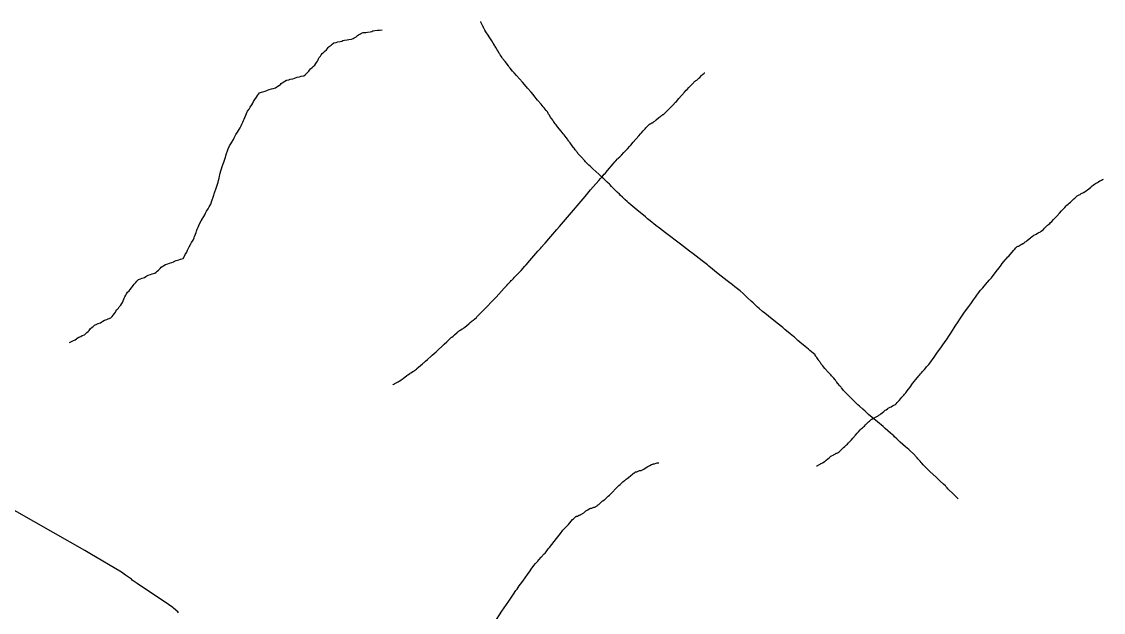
# Model space of a CAD drawing. Header units: metres. Extents: x 0 to 1, y 0 to 1.
# Drawn here: x 0.5064 to 0.739, y 0.8579 to 0.985 of the extents above; entities that cross this region are included whole.
import ezdxf

# ---------------------------------------------------------------- set-up
doc = ezdxf.new("R2010")
doc.units = ezdxf.units.M

msp = doc.modelspace()

# ---------------------------------------------------------------- linework, layer by layer
at = {"layer": '2', "color": 0}
for p, q in [((0.605173, 0.984943), (0.605141, 0.985034)), ((0.605255, 0.984757), (0.605173, 0.984943)), ((0.605304, 0.984637), (0.605255, 0.984757)), ((0.605385, 0.984469), (0.605304, 0.984637)), ((0.60559, 0.984087), (0.605385, 0.984469)), ((0.578256, 0.981718), (0.578481, 0.981891)), ((0.578481, 0.981891), (0.578632, 0.982045)), ((0.578632, 0.982045), (0.578875, 0.982222)), ((0.578875, 0.982222), (0.579237, 0.98238)), ((0.579237, 0.98238), (0.57948, 0.982524)), ((0.57948, 0.982524), (0.579871, 0.982685)), ((0.579871, 0.982685), (0.580409, 0.98273)), ((0.580409, 0.98273), (0.580771, 0.982798)), ((0.580771, 0.982798), (0.581353, 0.982838)), ((0.581353, 0.982838), (0.581715, 0.982933)), ((0.581715, 0.982933), (0.581958, 0.983035)), ((0.581958, 0.983035), (0.58235, 0.983128)), ((0.58235, 0.983128), (0.582932, 0.983161)), ((0.582932, 0.983161), (0.583324, 0.98322)), ((0.583324, 0.98322), (0.583955, 0.983246)), ((0.605712, 0.98385), (0.60559, 0.984087)), ((0.605761, 0.983737), (0.605712, 0.98385)), ((0.605884, 0.983493), (0.605761, 0.983737)), ((0.605957, 0.98334), (0.605884, 0.983493)), ((0.606039, 0.983189), (0.605957, 0.98334)), ((0.606243, 0.982851), (0.606039, 0.983189)), ((0.606366, 0.982641), (0.606243, 0.982851)), ((0.60657, 0.98232), (0.606366, 0.982641)), ((0.607083, 0.981559), (0.60657, 0.98232)), ((0.572326, 0.979447), (0.572569, 0.979707)), ((0.572569, 0.979707), (0.572931, 0.979987)), ((0.572931, 0.979987), (0.573174, 0.980212)), ((0.573174, 0.980212), (0.573566, 0.980506)), ((0.573566, 0.980506), (0.574063, 0.980575)), ((0.574063, 0.980575), (0.574396, 0.980659)), ((0.574396, 0.980659), (0.574934, 0.980724)), ((0.574934, 0.980724), (0.575268, 0.980835)), ((0.575268, 0.980835), (0.575493, 0.980947)), ((0.575493, 0.980947), (0.575854, 0.981058)), ((0.575854, 0.981058), (0.576392, 0.981116)), ((0.576392, 0.981116), (0.576754, 0.981193)), ((0.576754, 0.981193), (0.577336, 0.981246)), ((0.577336, 0.981246), (0.57767, 0.981407)), ((0.57767, 0.981407), (0.577895, 0.981553)), ((0.577895, 0.981553), (0.578256, 0.981718)), ((0.60739, 0.981094), (0.607083, 0.981559)), ((0.607513, 0.98089), (0.60739, 0.981094)), ((0.60782, 0.980419), (0.607513, 0.98089)), ((0.608004, 0.980129), (0.60782, 0.980419)), ((0.608053, 0.980021), (0.608004, 0.980129)), ((0.608176, 0.979793), (0.608053, 0.980021)), ((0.608249, 0.979649), (0.608176, 0.979793)), ((0.608372, 0.979438), (0.608249, 0.979649)), ((0.570261, 0.977045), (0.570412, 0.977326)), ((0.570412, 0.977326), (0.570637, 0.977637)), ((0.570637, 0.977637), (0.570788, 0.977884)), ((0.570788, 0.977884), (0.571031, 0.978211)), ((0.571031, 0.978211), (0.571365, 0.978485)), ((0.571365, 0.978485), (0.571589, 0.978706)), ((0.571589, 0.978706), (0.571951, 0.978993)), ((0.571951, 0.978993), (0.572175, 0.979242)), ((0.572175, 0.979242), (0.572326, 0.979447)), ((0.608679, 0.978951), (0.608372, 0.979438)), ((0.608864, 0.978651), (0.608679, 0.978951)), ((0.608937, 0.978512), (0.608864, 0.978651)), ((0.609122, 0.978206), (0.608937, 0.978512)), ((0.609232, 0.978015), (0.609122, 0.978206)), ((0.609314, 0.977881), (0.609232, 0.978015)), ((0.609518, 0.977587), (0.609314, 0.977881)), ((0.609641, 0.977403), (0.609518, 0.977587)), ((0.609845, 0.977127), (0.609641, 0.977403)), ((0.568312, 0.974615), (0.568537, 0.974879)), ((0.568537, 0.974879), (0.568871, 0.975166)), ((0.568871, 0.975166), (0.569095, 0.975396)), ((0.569095, 0.975396), (0.569457, 0.975697)), ((0.569457, 0.975697), (0.569664, 0.975999)), ((0.569664, 0.975999), (0.569804, 0.97624)), ((0.569804, 0.97624), (0.570028, 0.976558)), ((0.570028, 0.976558), (0.570167, 0.976827)), ((0.570167, 0.976827), (0.570261, 0.977045)), ((0.610358, 0.976475), (0.609845, 0.977127)), ((0.610665, 0.976077), (0.610358, 0.976475)), ((0.610788, 0.975899), (0.610665, 0.976077)), ((0.611095, 0.975494), (0.610788, 0.975899)), ((0.611279, 0.975243), (0.611095, 0.975494)), ((0.611484, 0.974985), (0.611279, 0.975243)), ((0.611996, 0.974377), (0.611484, 0.974985)), ((0.563346, 0.972439), (0.563842, 0.972531)), ((0.563842, 0.972531), (0.564176, 0.972631)), ((0.564176, 0.972631), (0.564714, 0.972721)), ((0.564714, 0.972721), (0.565048, 0.972848)), ((0.565048, 0.972848), (0.565273, 0.972971)), ((0.565273, 0.972971), (0.565634, 0.973098)), ((0.565634, 0.973098), (0.566172, 0.973181)), ((0.566172, 0.973181), (0.566534, 0.973275)), ((0.566534, 0.973275), (0.567116, 0.973355)), ((0.567116, 0.973355), (0.567424, 0.973635)), ((0.567424, 0.973635), (0.567632, 0.973861)), ((0.567632, 0.973861), (0.567966, 0.974154)), ((0.567966, 0.974154), (0.568173, 0.974407)), ((0.568173, 0.974407), (0.568312, 0.974615)), ((0.612303, 0.974005), (0.611996, 0.974377)), ((0.612816, 0.973415), (0.612303, 0.974005)), ((0.6141, 0.971977), (0.612816, 0.973415)), ((0.651648, 0.972501), (0.651674, 0.972509)), ((0.651674, 0.972509), (0.651729, 0.972546)), ((0.651729, 0.972546), (0.651747, 0.972553)), ((0.651747, 0.972553), (0.651827, 0.972621)), ((0.651827, 0.972621), (0.652002, 0.972786)), ((0.652002, 0.972786), (0.652057, 0.972834)), ((0.652057, 0.972834), (0.652232, 0.973011)), ((0.652232, 0.973011), (0.652609, 0.973413)), ((0.652609, 0.973413), (0.652729, 0.973537)), ((0.652729, 0.973537), (0.652784, 0.973585)), ((0.652784, 0.973585), (0.652903, 0.973707)), ((0.652903, 0.973707), (0.652941, 0.973742)), ((0.652941, 0.973742), (0.652967, 0.973748)), ((0.652967, 0.973748), (0.653022, 0.973782)), ((0.653022, 0.973782), (0.653039, 0.973789)), ((0.653039, 0.973789), (0.653095, 0.973834)), ((0.653095, 0.973834), (0.653214, 0.973951)), ((0.653214, 0.973951), (0.653252, 0.973985)), ((0.653252, 0.973985), (0.653269, 0.973991)), ((0.653269, 0.973991), (0.653307, 0.974023)), ((0.653307, 0.974023), (0.653319, 0.97403)), ((0.558787, 0.970049), (0.559096, 0.970189)), ((0.559096, 0.970189), (0.559303, 0.970321)), ((0.559303, 0.970321), (0.559637, 0.970464)), ((0.559637, 0.970464), (0.560133, 0.970569)), ((0.560133, 0.970569), (0.560467, 0.970677)), ((0.560467, 0.970677), (0.561005, 0.970781)), ((0.561005, 0.970781), (0.561313, 0.97097)), ((0.561313, 0.97097), (0.561521, 0.971136)), ((0.561521, 0.971136), (0.561855, 0.971332)), ((0.561855, 0.971332), (0.562062, 0.971524)), ((0.562062, 0.971524), (0.562201, 0.971691)), ((0.562201, 0.971691), (0.562426, 0.97189)), ((0.562426, 0.97189), (0.56276, 0.972079)), ((0.56276, 0.972079), (0.562984, 0.972244)), ((0.562984, 0.972244), (0.563346, 0.972439)), ((0.614871, 0.971107), (0.6141, 0.971977)), ((0.615178, 0.970741), (0.614871, 0.971107)), ((0.615948, 0.969864), (0.615178, 0.970741)), ((0.648951, 0.969837), (0.649329, 0.970258)), ((0.649329, 0.970258), (0.649503, 0.970444)), ((0.649503, 0.970444), (0.649881, 0.970864)), ((0.649881, 0.970864), (0.65, 0.970993)), ((0.65, 0.970993), (0.650081, 0.971063)), ((0.650081, 0.971063), (0.650255, 0.971234)), ((0.650255, 0.971234), (0.650311, 0.971285)), ((0.650311, 0.971285), (0.650485, 0.971468)), ((0.650485, 0.971468), (0.650863, 0.971883)), ((0.650863, 0.971883), (0.650982, 0.972011)), ((0.650982, 0.972011), (0.651037, 0.97206)), ((0.651037, 0.97206), (0.651157, 0.972187)), ((0.651157, 0.972187), (0.651195, 0.972223)), ((0.651195, 0.972223), (0.651232, 0.972233)), ((0.651232, 0.972233), (0.651313, 0.972272)), ((0.651313, 0.972272), (0.651338, 0.972281)), ((0.651338, 0.972281), (0.651419, 0.972333)), ((0.651419, 0.972333), (0.651593, 0.972464)), ((0.651593, 0.972464), (0.651648, 0.972501)), ((0.556284, 0.96783), (0.556528, 0.968252)), ((0.556528, 0.968252), (0.556889, 0.968772)), ((0.556889, 0.968772), (0.557132, 0.969159)), ((0.557132, 0.969159), (0.557524, 0.969712)), ((0.557524, 0.969712), (0.557983, 0.969824)), ((0.557983, 0.969824), (0.558291, 0.969937)), ((0.558291, 0.969937), (0.558787, 0.970049)), ((0.616411, 0.969331), (0.615948, 0.969864)), ((0.616533, 0.969159), (0.616411, 0.969331)), ((0.61684, 0.968769), (0.616533, 0.969159)), ((0.617025, 0.968527), (0.61684, 0.968769)), ((0.617332, 0.968155), (0.617025, 0.968527)), ((0.618103, 0.967262), (0.617332, 0.968155)), ((0.647032, 0.967695), (0.647206, 0.967881)), ((0.647206, 0.967881), (0.647758, 0.968493)), ((0.647758, 0.968493), (0.648951, 0.969837)), ((0.554746, 0.965246), (0.554989, 0.965734)), ((0.554989, 0.965734), (0.555323, 0.96623)), ((0.555323, 0.96623), (0.555547, 0.9666)), ((0.555547, 0.9666), (0.555909, 0.967127)), ((0.555909, 0.967127), (0.556133, 0.967525)), ((0.556133, 0.967525), (0.556284, 0.96783)), ((0.618565, 0.966719), (0.618103, 0.967262)), ((0.618749, 0.966483), (0.618565, 0.966719)), ((0.619211, 0.965934), (0.618749, 0.966483)), ((0.619488, 0.965597), (0.619211, 0.965934)), ((0.619537, 0.965495), (0.619488, 0.965597)), ((0.644854, 0.965463), (0.644934, 0.965535)), ((0.644934, 0.965535), (0.645189, 0.965788)), ((0.645189, 0.965788), (0.645741, 0.966354)), ((0.645741, 0.966354), (0.645915, 0.966529)), ((0.645915, 0.966529), (0.645996, 0.966601)), ((0.645996, 0.966601), (0.64617, 0.966775)), ((0.64617, 0.966775), (0.646226, 0.966826)), ((0.646226, 0.966826), (0.64648, 0.967095)), ((0.64648, 0.967095), (0.647032, 0.967695)), ((0.553762, 0.962949), (0.553986, 0.963416)), ((0.553986, 0.963416), (0.554126, 0.963777)), ((0.554126, 0.963777), (0.554219, 0.964057)), ((0.554219, 0.964057), (0.55437, 0.964438)), ((0.55437, 0.964438), (0.554595, 0.964899)), ((0.554595, 0.964899), (0.554746, 0.965246)), ((0.61966, 0.965281), (0.619537, 0.965495)), ((0.619733, 0.965146), (0.61966, 0.965281)), ((0.619856, 0.964949), (0.619733, 0.965146)), ((0.620163, 0.964499), (0.619856, 0.964949)), ((0.620348, 0.964221), (0.620163, 0.964499)), ((0.620421, 0.964092), (0.620348, 0.964221)), ((0.620606, 0.963807), (0.620421, 0.964092)), ((0.620716, 0.96363), (0.620606, 0.963807)), ((0.620839, 0.963451), (0.620716, 0.96363)), ((0.621146, 0.963045), (0.620839, 0.963451)), ((0.641706, 0.963081), (0.641961, 0.963243)), ((0.641961, 0.963243), (0.642042, 0.963291)), ((0.642042, 0.963291), (0.642079, 0.963303)), ((0.642079, 0.963303), (0.64216, 0.963349)), ((0.64216, 0.963349), (0.642185, 0.96336)), ((0.642185, 0.96336), (0.642303, 0.963442)), ((0.642303, 0.963442), (0.642558, 0.963639)), ((0.642558, 0.963639), (0.642638, 0.963697)), ((0.642638, 0.963697), (0.642893, 0.963906)), ((0.642893, 0.963906), (0.643444, 0.964376)), ((0.643444, 0.964376), (0.643619, 0.964521)), ((0.643619, 0.964521), (0.6437, 0.964578)), ((0.6437, 0.964578), (0.643874, 0.964722)), ((0.643874, 0.964722), (0.643929, 0.964764)), ((0.643929, 0.964764), (0.643967, 0.964775)), ((0.643967, 0.964775), (0.644047, 0.964818)), ((0.644047, 0.964818), (0.644073, 0.964829)), ((0.644073, 0.964829), (0.644153, 0.964884)), ((0.644153, 0.964884), (0.644328, 0.965023)), ((0.644328, 0.965023), (0.644383, 0.965063)), ((0.644383, 0.965063), (0.644409, 0.965072)), ((0.644409, 0.965072), (0.644464, 0.965111)), ((0.644464, 0.965111), (0.644481, 0.96512)), ((0.644481, 0.96512), (0.644599, 0.965222)), ((0.644599, 0.965222), (0.644854, 0.965463)), ((0.552495, 0.960747), (0.552829, 0.961255)), ((0.552829, 0.961255), (0.553053, 0.961634)), ((0.553053, 0.961634), (0.553415, 0.962175)), ((0.553415, 0.962175), (0.553622, 0.962615)), ((0.553622, 0.962615), (0.553762, 0.962949)), ((0.621331, 0.962793), (0.621146, 0.963045)), ((0.621638, 0.962404), (0.621331, 0.962793)), ((0.622408, 0.961471), (0.621638, 0.962404)), ((0.622871, 0.960904), (0.622408, 0.961471)), ((0.623055, 0.960659), (0.622871, 0.960904)), ((0.639135, 0.960474), (0.639513, 0.960908)), ((0.639513, 0.960908), (0.639687, 0.961098)), ((0.639687, 0.961098), (0.640065, 0.96153)), ((0.640065, 0.96153), (0.640185, 0.961663)), ((0.640185, 0.961663), (0.640265, 0.961736)), ((0.640265, 0.961736), (0.64044, 0.961912)), ((0.64044, 0.961912), (0.640495, 0.961965)), ((0.640495, 0.961965), (0.640669, 0.962153)), ((0.640669, 0.962153), (0.641047, 0.96258)), ((0.641047, 0.96258), (0.641166, 0.962712)), ((0.641166, 0.962712), (0.641222, 0.962763)), ((0.641222, 0.962763), (0.641341, 0.962893)), ((0.641341, 0.962893), (0.641379, 0.962931)), ((0.641379, 0.962931), (0.641433, 0.962947)), ((0.641433, 0.962947), (0.641551, 0.963001)), ((0.641551, 0.963001), (0.641588, 0.963015)), ((0.641588, 0.963015), (0.641706, 0.963081)), ((0.551074, 0.95828), (0.551383, 0.958764)), ((0.551383, 0.958764), (0.55159, 0.959128)), ((0.55159, 0.959128), (0.551924, 0.959643)), ((0.551924, 0.959643), (0.552131, 0.960033)), ((0.552131, 0.960033), (0.55227, 0.960334)), ((0.55227, 0.960334), (0.552495, 0.960747)), ((0.623517, 0.960085), (0.623055, 0.960659)), ((0.623794, 0.959733), (0.623517, 0.960085)), ((0.623868, 0.959609), (0.623794, 0.959733)), ((0.624052, 0.95934), (0.623868, 0.959609)), ((0.624163, 0.959171), (0.624052, 0.95934)), ((0.624347, 0.958919), (0.624163, 0.959171)), ((0.624809, 0.958329), (0.624347, 0.958919)), ((0.637391, 0.958464), (0.637942, 0.959094)), ((0.637942, 0.959094), (0.639135, 0.960474)), ((0.550305, 0.956184), (0.550456, 0.956647)), ((0.550456, 0.956647), (0.55068, 0.95723)), ((0.55068, 0.95723), (0.550831, 0.957659)), ((0.550831, 0.957659), (0.551074, 0.95828)), ((0.625086, 0.957968), (0.624809, 0.958329)), ((0.625197, 0.957804), (0.625086, 0.957968)), ((0.625474, 0.957436), (0.625197, 0.957804)), ((0.62564, 0.957208), (0.625474, 0.957436)), ((0.625722, 0.957092), (0.62564, 0.957208)), ((0.625926, 0.956842), (0.625722, 0.957092)), ((0.626049, 0.956684), (0.625926, 0.956842)), ((0.626253, 0.956451), (0.626049, 0.956684)), ((0.626766, 0.955909), (0.626253, 0.956451)), ((0.635119, 0.956048), (0.635374, 0.956308)), ((0.635374, 0.956308), (0.635925, 0.956891)), ((0.635925, 0.956891), (0.636099, 0.957072)), ((0.636099, 0.957072), (0.63618, 0.957146)), ((0.63618, 0.957146), (0.636355, 0.957326)), ((0.636355, 0.957326), (0.63641, 0.957379)), ((0.63641, 0.957379), (0.636665, 0.957655)), ((0.636665, 0.957655), (0.637216, 0.958272)), ((0.637216, 0.958272), (0.637391, 0.958464)), ((0.5495, 0.953864), (0.549708, 0.954417)), ((0.549708, 0.954417), (0.549847, 0.954827)), ((0.549847, 0.954827), (0.550072, 0.955416)), ((0.550072, 0.955416), (0.550211, 0.955853)), ((0.550211, 0.955853), (0.550305, 0.956184)), ((0.627073, 0.955577), (0.626766, 0.955909)), ((0.627196, 0.955425), (0.627073, 0.955577)), ((0.627503, 0.955086), (0.627196, 0.955425)), ((0.627687, 0.954875), (0.627503, 0.955086)), ((0.627892, 0.95466), (0.627687, 0.954875)), ((0.628404, 0.954162), (0.627892, 0.95466)), ((0.628712, 0.953856), (0.628404, 0.954162)), ((0.632423, 0.953023), (0.633616, 0.954417)), ((0.633616, 0.954417), (0.633994, 0.954855)), ((0.633994, 0.954855), (0.634168, 0.955047)), ((0.634168, 0.955047), (0.634546, 0.955483)), ((0.634546, 0.955483), (0.634666, 0.955618)), ((0.634666, 0.955618), (0.634783, 0.955724)), ((0.634783, 0.955724), (0.635038, 0.955972)), ((0.635038, 0.955972), (0.635119, 0.956048)), ((0.548878, 0.951373), (0.548964, 0.951758)), ((0.548964, 0.951758), (0.549023, 0.952054)), ((0.549023, 0.952054), (0.549116, 0.952461)), ((0.549116, 0.952461), (0.549256, 0.95296)), ((0.549256, 0.95296), (0.549349, 0.953333)), ((0.549349, 0.953333), (0.5495, 0.953864)), ((0.629224, 0.953376), (0.628712, 0.953856)), ((0.630508, 0.952213), (0.629224, 0.953376)), ((0.631279, 0.951508), (0.630508, 0.952213)), ((0.630891, 0.951292), (0.631146, 0.951571)), ((0.631146, 0.951571), (0.631697, 0.952194)), ((0.631697, 0.952194), (0.631872, 0.952388)), ((0.631872, 0.952388), (0.632423, 0.953023)), ((0.548159, 0.949012), (0.548299, 0.94943)), ((0.548299, 0.94943), (0.548523, 0.950033)), ((0.548523, 0.950033), (0.548652, 0.950509)), ((0.548652, 0.950509), (0.548738, 0.950867)), ((0.548738, 0.950867), (0.548878, 0.951373)), ((0.628768, 0.948816), (0.62932, 0.949454)), ((0.62932, 0.949454), (0.630513, 0.950852)), ((0.630513, 0.950852), (0.630891, 0.951292)), ((0.631586, 0.951208), (0.631279, 0.951508)), ((0.632357, 0.950496), (0.631586, 0.951208)), ((0.632819, 0.950062), (0.632357, 0.950496)), ((0.632941, 0.949916), (0.632819, 0.950062)), ((0.633249, 0.949592), (0.632941, 0.949916)), ((0.633433, 0.94939), (0.633249, 0.949592)), ((0.63374, 0.949083), (0.633433, 0.94939)), ((0.735899, 0.949071), (0.736325, 0.949437)), ((0.736325, 0.949437), (0.73663, 0.949683)), ((0.73663, 0.949683), (0.736827, 0.949819)), ((0.736827, 0.949819), (0.737131, 0.950051)), ((0.737131, 0.950051), (0.737348, 0.950201)), ((0.737348, 0.950201), (0.737477, 0.950256)), ((0.737477, 0.950256), (0.737674, 0.950363)), ((0.737674, 0.950363), (0.737815, 0.950423)), ((0.737815, 0.950423), (0.738013, 0.950541)), ((0.738013, 0.950541), (0.738317, 0.950744)), ((0.738317, 0.950744), (0.738534, 0.950874)), ((0.738534, 0.950874), (0.738675, 0.950935)), ((0.738675, 0.950935), (0.738892, 0.951051)), ((0.738892, 0.951051), (0.739047, 0.951118)), ((0.54739, 0.94667), (0.547597, 0.947243)), ((0.547597, 0.947243), (0.547726, 0.947669)), ((0.547726, 0.947669), (0.547813, 0.947994)), ((0.547813, 0.947994), (0.547952, 0.948446)), ((0.547952, 0.948446), (0.548159, 0.949012)), ((0.623804, 0.942979), (0.627575, 0.947416)), ((0.627575, 0.947416), (0.628768, 0.948816)), ((0.634511, 0.948355), (0.63374, 0.949083)), ((0.634973, 0.947911), (0.634511, 0.948355)), ((0.635157, 0.947715), (0.634973, 0.947911)), ((0.635619, 0.947265), (0.635157, 0.947715)), ((0.635897, 0.946987), (0.635619, 0.947265)), ((0.636101, 0.946789), (0.635897, 0.946987)), ((0.732399, 0.946631), (0.732704, 0.94692)), ((0.732704, 0.94692), (0.732901, 0.947085)), ((0.732901, 0.947085), (0.733205, 0.947361)), ((0.733205, 0.947361), (0.733423, 0.947542)), ((0.733423, 0.947542), (0.733539, 0.947591)), ((0.733539, 0.947591), (0.733719, 0.947688)), ((0.733719, 0.947688), (0.733847, 0.947741)), ((0.733847, 0.947741), (0.734027, 0.94785)), ((0.734027, 0.94785), (0.734304, 0.948038)), ((0.734304, 0.948038), (0.734501, 0.948157)), ((0.734501, 0.948157), (0.73463, 0.948211)), ((0.73463, 0.948211), (0.734827, 0.948316)), ((0.734827, 0.948316), (0.734968, 0.948376)), ((0.734968, 0.948376), (0.735148, 0.948499)), ((0.735148, 0.948499), (0.735425, 0.948712)), ((0.735425, 0.948712), (0.735622, 0.948848)), ((0.735622, 0.948848), (0.735899, 0.949071)), ((0.54615, 0.944236), (0.546484, 0.944769)), ((0.546484, 0.944769), (0.546708, 0.945165)), ((0.546708, 0.945165), (0.54707, 0.945733)), ((0.54707, 0.945733), (0.547261, 0.946271)), ((0.547261, 0.946271), (0.54739, 0.94667)), ((0.636613, 0.946335), (0.636101, 0.946789)), ((0.636921, 0.946055), (0.636613, 0.946335)), ((0.637433, 0.945619), (0.636921, 0.946055)), ((0.638717, 0.944566), (0.637433, 0.945619)), ((0.730035, 0.944327), (0.730312, 0.944609)), ((0.730312, 0.944609), (0.730738, 0.945065)), ((0.730738, 0.945065), (0.731042, 0.945375)), ((0.731042, 0.945375), (0.731222, 0.945524)), ((0.731222, 0.945524), (0.731499, 0.945776)), ((0.731499, 0.945776), (0.731696, 0.945941)), ((0.731696, 0.945941), (0.731973, 0.946204)), ((0.731973, 0.946204), (0.732399, 0.946631)), ((0.545038, 0.94217), (0.545245, 0.942549)), ((0.545245, 0.942549), (0.545579, 0.943089)), ((0.545579, 0.943089), (0.545786, 0.943495)), ((0.545786, 0.943495), (0.545926, 0.943806)), ((0.545926, 0.943806), (0.54615, 0.944236)), ((0.622061, 0.940938), (0.623804, 0.942979)), ((0.639488, 0.943927), (0.638717, 0.944566)), ((0.639795, 0.943653), (0.639488, 0.943927)), ((0.640566, 0.943008), (0.639795, 0.943653)), ((0.641028, 0.942613), (0.640566, 0.943008)), ((0.64154, 0.942194), (0.641028, 0.942613)), ((0.727959, 0.942053), (0.728347, 0.942469)), ((0.728347, 0.942469), (0.728624, 0.94275)), ((0.728624, 0.94275), (0.729012, 0.943178)), ((0.729012, 0.943178), (0.729609, 0.943857)), ((0.729609, 0.943857), (0.730035, 0.944327)), ((0.543932, 0.939674), (0.544019, 0.939957)), ((0.544019, 0.939957), (0.544158, 0.940344)), ((0.544158, 0.940344), (0.544365, 0.940812)), ((0.544365, 0.940812), (0.544505, 0.941165)), ((0.544505, 0.941165), (0.544729, 0.941663)), ((0.544729, 0.941663), (0.545038, 0.94217)), ((0.619767, 0.93827), (0.62151, 0.940299)), ((0.62151, 0.940299), (0.622061, 0.940938)), ((0.642824, 0.941186), (0.64154, 0.942194)), ((0.643595, 0.940573), (0.642824, 0.941186)), ((0.644879, 0.939582), (0.643595, 0.940573)), ((0.725541, 0.939826), (0.725705, 0.93996)), ((0.725705, 0.93996), (0.725957, 0.94019)), ((0.725957, 0.94019), (0.726137, 0.940338)), ((0.726137, 0.940338), (0.726388, 0.940578)), ((0.726388, 0.940578), (0.726776, 0.94097)), ((0.726776, 0.94097), (0.727053, 0.941234)), ((0.727053, 0.941234), (0.727233, 0.941383)), ((0.727233, 0.941383), (0.72751, 0.941634)), ((0.72751, 0.941634), (0.727707, 0.941797)), ((0.727707, 0.941797), (0.727959, 0.942053)), ((0.542942, 0.937492), (0.543276, 0.938046)), ((0.543276, 0.938046), (0.543468, 0.938493)), ((0.543468, 0.938493), (0.543596, 0.938832)), ((0.543596, 0.938832), (0.543804, 0.939307)), ((0.543804, 0.939307), (0.543932, 0.939674)), ((0.618962, 0.937341), (0.619767, 0.93827)), ((0.648099, 0.937139), (0.644879, 0.939582)), ((0.721994, 0.937433), (0.722245, 0.937629)), ((0.722245, 0.937629), (0.722425, 0.937753)), ((0.722425, 0.937753), (0.722677, 0.937961)), ((0.722677, 0.937961), (0.723065, 0.938302)), ((0.723065, 0.938302), (0.723342, 0.93853)), ((0.723342, 0.93853), (0.723521, 0.938655)), ((0.723521, 0.938655), (0.723798, 0.93887)), ((0.723798, 0.93887), (0.723996, 0.939007)), ((0.723996, 0.939007), (0.724112, 0.939055)), ((0.724112, 0.939055), (0.724292, 0.93915)), ((0.724292, 0.93915), (0.724421, 0.939202)), ((0.724421, 0.939202), (0.7246, 0.939309)), ((0.7246, 0.939309), (0.724877, 0.939494)), ((0.724877, 0.939494), (0.725075, 0.939611)), ((0.725075, 0.939611), (0.725203, 0.939664)), ((0.725203, 0.939664), (0.7254, 0.939767)), ((0.7254, 0.939767), (0.725541, 0.939826)), ((0.541591, 0.934931), (0.541899, 0.935459)), ((0.541899, 0.935459), (0.542091, 0.935857)), ((0.542091, 0.935857), (0.542219, 0.936162)), ((0.542219, 0.936162), (0.542427, 0.936584)), ((0.542427, 0.936584), (0.542735, 0.937104)), ((0.542735, 0.937104), (0.542942, 0.937492)), ((0.615687, 0.933617), (0.61743, 0.935612)), ((0.61743, 0.935612), (0.617981, 0.93624)), ((0.617981, 0.93624), (0.618236, 0.93652)), ((0.618236, 0.93652), (0.618787, 0.937146)), ((0.618787, 0.937146), (0.618962, 0.937341)), ((0.65003, 0.935666), (0.648099, 0.937139)), ((0.6508, 0.935059), (0.65003, 0.935666)), ((0.718974, 0.934923), (0.7194, 0.935442)), ((0.7194, 0.935442), (0.719705, 0.935798)), ((0.719705, 0.935798), (0.719902, 0.936005)), ((0.719902, 0.936005), (0.720206, 0.936347)), ((0.720206, 0.936347), (0.720423, 0.936575)), ((0.720423, 0.936575), (0.72053, 0.936617)), ((0.72053, 0.936617), (0.720693, 0.936704)), ((0.720693, 0.936704), (0.72081, 0.93675)), ((0.72081, 0.93675), (0.720974, 0.936848)), ((0.720974, 0.936848), (0.721225, 0.93702)), ((0.721225, 0.93702), (0.721405, 0.937127)), ((0.721405, 0.937127), (0.721522, 0.937174)), ((0.721522, 0.937174), (0.721702, 0.937268)), ((0.721702, 0.937268), (0.72183, 0.937319)), ((0.72183, 0.937319), (0.721994, 0.937433)), ((0.537841, 0.932941), (0.538175, 0.933071)), ((0.538175, 0.933071), (0.538713, 0.933211)), ((0.538713, 0.933211), (0.539047, 0.933368)), ((0.539047, 0.933368), (0.539271, 0.933511)), ((0.539271, 0.933511), (0.539633, 0.933672)), ((0.539633, 0.933672), (0.540171, 0.933804)), ((0.540171, 0.933804), (0.540533, 0.933931)), ((0.540533, 0.933931), (0.541115, 0.934065)), ((0.541115, 0.934065), (0.5414, 0.93456)), ((0.5414, 0.93456), (0.541591, 0.934931)), ((0.614882, 0.932703), (0.615687, 0.933617)), ((0.652731, 0.93358), (0.6508, 0.935059)), ((0.65389, 0.932685), (0.652731, 0.93358)), ((0.717036, 0.932626), (0.717313, 0.932968)), ((0.717313, 0.932968), (0.717739, 0.933517)), ((0.717739, 0.933517), (0.718043, 0.933892)), ((0.718043, 0.933892), (0.718223, 0.934081)), ((0.718223, 0.934081), (0.7185, 0.934393)), ((0.7185, 0.934393), (0.718697, 0.9346)), ((0.718697, 0.9346), (0.718974, 0.934923)), ((0.533636, 0.930489), (0.534132, 0.930639)), ((0.534132, 0.930639), (0.534466, 0.930778)), ((0.534466, 0.930778), (0.535004, 0.930931)), ((0.535004, 0.930931), (0.535312, 0.931149)), ((0.535312, 0.931149), (0.53552, 0.931333)), ((0.53552, 0.931333), (0.535853, 0.93156)), ((0.535853, 0.93156), (0.536061, 0.931772)), ((0.536061, 0.931772), (0.5362, 0.931951)), ((0.5362, 0.931951), (0.536425, 0.932171)), ((0.536425, 0.932171), (0.536759, 0.93239)), ((0.536759, 0.93239), (0.536983, 0.932576)), ((0.536983, 0.932576), (0.537345, 0.932804)), ((0.537345, 0.932804), (0.537841, 0.932941)), ((0.612965, 0.930619), (0.613139, 0.930802)), ((0.613139, 0.930802), (0.61322, 0.930877)), ((0.61322, 0.930877), (0.613394, 0.931059)), ((0.613394, 0.931059), (0.61345, 0.931113)), ((0.61345, 0.931113), (0.613822, 0.931521)), ((0.613822, 0.931521), (0.614627, 0.932422)), ((0.614627, 0.932422), (0.614882, 0.932703)), ((0.654197, 0.932417), (0.65389, 0.932685)), ((0.654967, 0.931786), (0.654197, 0.932417)), ((0.65543, 0.9314), (0.654967, 0.931786)), ((0.6562, 0.930787), (0.65543, 0.9314)), ((0.658131, 0.929292), (0.6562, 0.930787)), ((0.715348, 0.930402), (0.715625, 0.930744)), ((0.715625, 0.930744), (0.716013, 0.931255)), ((0.716013, 0.931255), (0.71661, 0.932064)), ((0.71661, 0.932064), (0.717036, 0.932626)), ((0.530378, 0.928273), (0.530603, 0.928575)), ((0.530603, 0.928575), (0.530937, 0.928917)), ((0.530937, 0.928917), (0.531161, 0.929184)), ((0.531161, 0.929184), (0.531523, 0.929544)), ((0.531523, 0.929544), (0.531981, 0.929698)), ((0.531981, 0.929698), (0.53229, 0.92984)), ((0.53229, 0.92984), (0.532786, 0.929997)), ((0.532786, 0.929997), (0.533095, 0.930165)), ((0.533095, 0.930165), (0.533302, 0.930316)), ((0.533302, 0.930316), (0.533636, 0.930489)), ((0.610725, 0.928279), (0.610979, 0.928546)), ((0.610979, 0.928546), (0.611531, 0.929142)), ((0.611531, 0.929142), (0.611705, 0.929327)), ((0.611705, 0.929327), (0.611823, 0.929434)), ((0.611823, 0.929434), (0.612078, 0.929687)), ((0.612078, 0.929687), (0.612159, 0.929763)), ((0.612159, 0.929763), (0.612413, 0.930027)), ((0.612413, 0.930027), (0.612965, 0.930619)), ((0.65929, 0.928387), (0.658131, 0.929292)), ((0.659752, 0.928007), (0.65929, 0.928387)), ((0.713389, 0.928087), (0.713777, 0.928563)), ((0.713777, 0.928563), (0.714054, 0.928887)), ((0.714054, 0.928887), (0.714234, 0.929075)), ((0.714234, 0.929075), (0.714511, 0.929386)), ((0.714511, 0.929386), (0.714708, 0.929592)), ((0.714708, 0.929592), (0.71496, 0.929902)), ((0.71496, 0.929902), (0.715348, 0.930402)), ((0.528611, 0.925824), (0.528818, 0.926174)), ((0.528818, 0.926174), (0.528958, 0.926446)), ((0.528958, 0.926446), (0.529182, 0.926815)), ((0.529182, 0.926815), (0.52949, 0.927146)), ((0.52949, 0.927146), (0.529698, 0.927406)), ((0.529698, 0.927406), (0.530032, 0.927755)), ((0.530032, 0.927755), (0.530239, 0.928042)), ((0.530239, 0.928042), (0.530378, 0.928273)), ((0.608431, 0.925783), (0.610173, 0.927682)), ((0.610173, 0.927682), (0.610725, 0.928279)), ((0.66091, 0.927096), (0.659752, 0.928007)), ((0.661605, 0.926542), (0.66091, 0.927096)), ((0.661727, 0.926402), (0.661605, 0.926542)), ((0.662035, 0.926092), (0.661727, 0.926402)), ((0.662219, 0.925899), (0.662035, 0.926092)), ((0.711535, 0.925782), (0.711812, 0.926152)), ((0.711812, 0.926152), (0.712238, 0.926744)), ((0.712238, 0.926744), (0.712542, 0.927151)), ((0.712542, 0.927151), (0.712706, 0.927321)), ((0.712706, 0.927321), (0.712958, 0.927605)), ((0.712958, 0.927605), (0.713138, 0.927792)), ((0.713138, 0.927792), (0.713389, 0.928087)), ((0.527188, 0.9234), (0.527395, 0.923669)), ((0.527395, 0.923669), (0.527729, 0.924031)), ((0.527729, 0.924031), (0.52792, 0.924369)), ((0.52792, 0.924369), (0.528049, 0.924634)), ((0.528049, 0.924634), (0.528256, 0.924991)), ((0.528256, 0.924991), (0.528385, 0.925283)), ((0.528385, 0.925283), (0.528472, 0.925517)), ((0.528472, 0.925517), (0.528611, 0.925824)), ((0.606193, 0.923402), (0.606565, 0.923789)), ((0.606565, 0.923789), (0.607371, 0.924646)), ((0.607371, 0.924646), (0.607625, 0.924914)), ((0.607625, 0.924914), (0.608431, 0.925783)), ((0.662527, 0.925607), (0.662219, 0.925899)), ((0.663297, 0.924916), (0.662527, 0.925607)), ((0.663759, 0.924494), (0.663297, 0.924916)), ((0.663943, 0.924307), (0.663759, 0.924494)), ((0.664406, 0.923878), (0.663943, 0.924307)), ((0.664683, 0.923614), (0.664406, 0.923878)), ((0.709847, 0.923385), (0.710124, 0.923755)), ((0.710124, 0.923755), (0.710512, 0.924306)), ((0.710512, 0.924306), (0.711109, 0.925176)), ((0.711109, 0.925176), (0.711535, 0.925782)), ((0.525568, 0.921289), (0.525852, 0.921622)), ((0.525852, 0.921622), (0.526044, 0.921883)), ((0.526044, 0.921883), (0.526352, 0.922234)), ((0.526352, 0.922234), (0.526544, 0.922522)), ((0.526544, 0.922522), (0.526672, 0.922754)), ((0.526672, 0.922754), (0.52688, 0.923057)), ((0.52688, 0.923057), (0.527188, 0.9234)), ((0.603818, 0.92104), (0.60419, 0.9214)), ((0.60419, 0.9214), (0.604308, 0.92151)), ((0.604308, 0.92151), (0.60468, 0.921881)), ((0.60468, 0.921881), (0.605485, 0.922704)), ((0.605485, 0.922704), (0.60574, 0.922961)), ((0.60574, 0.922961), (0.605858, 0.92307)), ((0.605858, 0.92307), (0.606113, 0.923325)), ((0.606113, 0.923325), (0.606193, 0.923402)), ((0.66499, 0.923339), (0.664683, 0.923614)), ((0.66576, 0.922692), (0.66499, 0.923339)), ((0.666223, 0.922297), (0.66576, 0.922692)), ((0.666993, 0.921667), (0.666223, 0.922297)), ((0.668924, 0.920131), (0.666993, 0.921667)), ((0.708184, 0.920984), (0.708781, 0.921883)), ((0.708781, 0.921883), (0.709207, 0.922509)), ((0.709207, 0.922509), (0.709459, 0.922846)), ((0.709459, 0.922846), (0.709847, 0.923385)), ((0.52103, 0.918783), (0.521237, 0.919021)), ((0.521237, 0.919021), (0.521546, 0.919267)), ((0.521546, 0.919267), (0.521753, 0.91947)), ((0.521753, 0.91947), (0.522087, 0.919727)), ((0.522087, 0.919727), (0.522545, 0.919904)), ((0.522545, 0.919904), (0.522853, 0.920061)), ((0.522853, 0.920061), (0.52335, 0.920243)), ((0.52335, 0.920243), (0.523658, 0.920427)), ((0.523658, 0.920427), (0.523866, 0.920589)), ((0.523866, 0.920589), (0.5242, 0.920778)), ((0.5242, 0.920778), (0.524696, 0.920953)), ((0.524696, 0.920953), (0.52503, 0.921109)), ((0.52503, 0.921109), (0.525568, 0.921289)), ((0.601244, 0.918968), (0.601324, 0.919018)), ((0.601324, 0.919018), (0.60135, 0.91903)), ((0.60135, 0.91903), (0.601468, 0.919117)), ((0.601468, 0.919117), (0.601722, 0.919323)), ((0.601722, 0.919323), (0.601803, 0.919385)), ((0.601803, 0.919385), (0.602058, 0.919604)), ((0.602058, 0.919604), (0.602609, 0.920097)), ((0.602609, 0.920097), (0.602784, 0.920249)), ((0.602784, 0.920249), (0.602864, 0.92031)), ((0.602864, 0.92031), (0.603039, 0.920461)), ((0.603039, 0.920461), (0.603094, 0.920505)), ((0.603094, 0.920505), (0.603131, 0.920518)), ((0.603131, 0.920518), (0.603212, 0.920564)), ((0.603212, 0.920564), (0.603237, 0.920575)), ((0.603237, 0.920575), (0.603318, 0.920634)), ((0.603318, 0.920634), (0.603493, 0.92078)), ((0.603493, 0.92078), (0.603548, 0.920823)), ((0.603548, 0.920823), (0.603573, 0.920833)), ((0.603573, 0.920833), (0.603629, 0.920874)), ((0.603629, 0.920874), (0.603646, 0.920883)), ((0.603646, 0.920883), (0.603818, 0.92104)), ((0.670083, 0.919202), (0.668924, 0.920131)), ((0.670545, 0.918813), (0.670083, 0.919202)), ((0.706362, 0.9182), (0.707199, 0.919501)), ((0.707199, 0.919501), (0.707796, 0.920414)), ((0.707796, 0.920414), (0.708184, 0.920984)), ((0.517878, 0.916556), (0.518163, 0.916749)), ((0.518163, 0.916749), (0.518354, 0.916916)), ((0.518354, 0.916916), (0.518662, 0.917116)), ((0.518662, 0.917116), (0.519121, 0.917306)), ((0.519121, 0.917306), (0.519429, 0.917471)), ((0.519429, 0.917471), (0.519926, 0.917667)), ((0.519926, 0.917667), (0.52021, 0.91791)), ((0.52021, 0.91791), (0.520402, 0.918111)), ((0.520402, 0.918111), (0.52071, 0.918364)), ((0.52071, 0.918364), (0.520901, 0.918592)), ((0.520901, 0.918592), (0.52103, 0.918783)), ((0.598074, 0.916382), (0.598625, 0.916892)), ((0.598625, 0.916892), (0.5988, 0.91705)), ((0.5988, 0.91705), (0.598917, 0.91714)), ((0.598917, 0.91714), (0.599172, 0.917353)), ((0.599172, 0.917353), (0.599253, 0.917417)), ((0.599253, 0.917417), (0.599508, 0.917642)), ((0.599508, 0.917642), (0.600059, 0.918148)), ((0.600059, 0.918148), (0.600233, 0.918304)), ((0.600233, 0.918304), (0.600314, 0.918367)), ((0.600314, 0.918367), (0.600489, 0.918522)), ((0.600489, 0.918522), (0.600544, 0.918567)), ((0.600544, 0.918567), (0.600598, 0.918586)), ((0.600598, 0.918586), (0.600716, 0.918645)), ((0.600716, 0.918645), (0.600753, 0.91866)), ((0.600753, 0.91866), (0.600871, 0.918731)), ((0.600871, 0.918731), (0.601126, 0.918903)), ((0.601126, 0.918903), (0.601206, 0.918954)), ((0.601206, 0.918954), (0.601244, 0.918968)), ((0.671703, 0.917877), (0.670545, 0.918813)), ((0.672398, 0.917309), (0.671703, 0.917877)), ((0.672582, 0.917127), (0.672398, 0.917309)), ((0.673044, 0.916713), (0.672582, 0.917127)), ((0.673322, 0.916458), (0.673044, 0.916713)), ((0.704887, 0.915981), (0.705431, 0.916801)), ((0.705431, 0.916801), (0.705818, 0.91737)), ((0.705818, 0.91737), (0.706362, 0.9182)), ((0.516711, 0.916002), (0.517135, 0.916193)), ((0.517135, 0.916193), (0.517419, 0.916359)), ((0.517419, 0.916359), (0.517878, 0.916556)), ((0.595525, 0.914013), (0.597267, 0.915643)), ((0.597267, 0.915643), (0.597819, 0.916155)), ((0.597819, 0.916155), (0.598074, 0.916382)), ((0.673784, 0.916061), (0.673322, 0.916458)), ((0.674942, 0.91511), (0.673784, 0.916061)), ((0.675637, 0.914532), (0.674942, 0.91511)), ((0.675914, 0.914282), (0.675637, 0.914532)), ((0.703618, 0.914221), (0.703869, 0.914556)), ((0.703869, 0.914556), (0.704257, 0.915095)), ((0.704257, 0.915095), (0.704534, 0.915463)), ((0.704534, 0.915463), (0.704887, 0.915981)), ((0.593287, 0.911979), (0.593659, 0.912308)), ((0.593659, 0.912308), (0.594465, 0.91304)), ((0.594465, 0.91304), (0.594719, 0.913269)), ((0.594719, 0.913269), (0.595525, 0.914013)), ((0.676609, 0.913697), (0.675914, 0.914282)), ((0.677026, 0.913339), (0.676609, 0.913697)), ((0.677075, 0.913243), (0.677026, 0.913339)), ((0.677197, 0.913044), (0.677075, 0.913243)), ((0.677271, 0.912917), (0.677197, 0.913044)), ((0.677393, 0.912735), (0.677271, 0.912917)), ((0.677701, 0.912321), (0.677393, 0.912735)), ((0.677885, 0.912066), (0.677701, 0.912321)), ((0.677959, 0.911945), (0.677885, 0.912066)), ((0.701729, 0.911545), (0.702082, 0.912036)), ((0.702082, 0.912036), (0.702333, 0.912371)), ((0.702333, 0.912371), (0.702686, 0.912873)), ((0.702686, 0.912873), (0.70323, 0.913669)), ((0.70323, 0.913669), (0.703618, 0.914221)), ((0.590261, 0.909539), (0.590516, 0.90972)), ((0.590516, 0.90972), (0.590597, 0.909773)), ((0.590597, 0.909773), (0.590634, 0.909789)), ((0.590634, 0.909789), (0.590715, 0.909841)), ((0.590715, 0.909841), (0.59074, 0.909854)), ((0.59074, 0.909854), (0.590912, 0.909984)), ((0.590912, 0.909984), (0.591284, 0.910286)), ((0.591284, 0.910286), (0.591402, 0.910378)), ((0.591402, 0.910378), (0.591774, 0.910692)), ((0.591774, 0.910692), (0.592579, 0.91139)), ((0.592579, 0.91139), (0.592834, 0.911607)), ((0.592834, 0.911607), (0.592952, 0.911698)), ((0.592952, 0.911698), (0.593207, 0.911914)), ((0.593207, 0.911914), (0.593287, 0.911979)), ((0.678143, 0.911682), (0.677959, 0.911945)), ((0.678254, 0.911518), (0.678143, 0.911682)), ((0.678376, 0.911354), (0.678254, 0.911518)), ((0.678684, 0.910984), (0.678376, 0.911354)), ((0.678868, 0.910755), (0.678684, 0.910984)), ((0.679175, 0.910403), (0.678868, 0.910755)), ((0.679946, 0.909561), (0.679175, 0.910403)), ((0.699929, 0.909451), (0.700181, 0.909745)), ((0.700181, 0.909745), (0.700569, 0.910218)), ((0.700569, 0.910218), (0.700845, 0.91054)), ((0.700845, 0.91054), (0.701025, 0.910727)), ((0.701025, 0.910727), (0.701302, 0.911035)), ((0.701302, 0.911035), (0.701499, 0.91124)), ((0.701499, 0.91124), (0.701729, 0.911545)), ((0.586688, 0.907149), (0.58706, 0.907372)), ((0.58706, 0.907372), (0.587178, 0.907439)), ((0.587178, 0.907439), (0.587232, 0.907461)), ((0.587232, 0.907461), (0.58735, 0.907526)), ((0.58735, 0.907526), (0.587387, 0.907544)), ((0.587387, 0.907544), (0.587559, 0.907654)), ((0.587559, 0.907654), (0.587931, 0.907911)), ((0.587931, 0.907911), (0.588049, 0.907989)), ((0.588049, 0.907989), (0.588421, 0.908259)), ((0.588421, 0.908259), (0.589226, 0.908861)), ((0.589226, 0.908861), (0.589481, 0.909048)), ((0.589481, 0.909048), (0.589599, 0.909125)), ((0.589599, 0.909125), (0.589854, 0.90931)), ((0.589854, 0.90931), (0.589934, 0.909365)), ((0.589934, 0.909365), (0.589989, 0.909385)), ((0.589989, 0.909385), (0.590106, 0.909448)), ((0.590106, 0.909448), (0.590144, 0.909464)), ((0.590144, 0.909464), (0.590261, 0.909539)), ((0.680408, 0.909049), (0.679946, 0.909561)), ((0.680592, 0.908826), (0.680408, 0.909049)), ((0.681054, 0.908307), (0.680592, 0.908826)), ((0.681332, 0.907988), (0.681054, 0.908307)), ((0.681405, 0.907873), (0.681332, 0.907988)), ((0.681589, 0.907626), (0.681405, 0.907873)), ((0.6817, 0.90747), (0.681589, 0.907626)), ((0.681884, 0.90724), (0.6817, 0.90747)), ((0.698029, 0.907141), (0.698417, 0.907657)), ((0.698417, 0.907657), (0.698669, 0.907969)), ((0.698669, 0.907969), (0.699057, 0.908472)), ((0.699057, 0.908472), (0.699334, 0.908815)), ((0.699334, 0.908815), (0.699497, 0.908984)), ((0.699497, 0.908984), (0.699749, 0.909266)), ((0.699749, 0.909266), (0.699929, 0.909451)), ((0.58621, 0.90692), (0.586289, 0.90695)), ((0.586289, 0.90695), (0.586461, 0.907032)), ((0.586461, 0.907032), (0.586516, 0.907055)), ((0.586516, 0.907055), (0.586688, 0.907149)), ((0.682346, 0.906705), (0.681884, 0.90724)), ((0.682624, 0.906377), (0.682346, 0.906705)), ((0.682734, 0.906227), (0.682624, 0.906377)), ((0.683011, 0.905892), (0.682734, 0.906227)), ((0.683178, 0.905684), (0.683011, 0.905892)), ((0.6833, 0.905537), (0.683178, 0.905684)), ((0.683608, 0.905211), (0.6833, 0.905537)), ((0.683792, 0.905008), (0.683608, 0.905211)), ((0.696299, 0.904875), (0.696528, 0.905158)), ((0.696528, 0.905158), (0.696881, 0.905616)), ((0.696881, 0.905616), (0.697133, 0.905928)), ((0.697133, 0.905928), (0.697486, 0.906397)), ((0.697486, 0.906397), (0.698029, 0.907141)), ((0.513185, 0.875144), (0.462764, 0.903579)), ((0.684099, 0.9047), (0.683792, 0.905008)), ((0.68487, 0.903969), (0.684099, 0.9047)), ((0.685332, 0.903523), (0.68487, 0.903969)), ((0.685516, 0.903325), (0.685332, 0.903523)), ((0.685978, 0.902873), (0.685516, 0.903325)), ((0.686256, 0.902594), (0.685978, 0.902873)), ((0.694328, 0.902668), (0.694477, 0.902821)), ((0.694477, 0.902821), (0.694706, 0.903077)), ((0.694706, 0.903077), (0.69487, 0.903245)), ((0.69487, 0.903245), (0.695099, 0.903513)), ((0.695099, 0.903513), (0.695452, 0.903947)), ((0.695452, 0.903947), (0.695704, 0.904241)), ((0.695704, 0.904241), (0.695867, 0.904409)), ((0.695867, 0.904409), (0.696119, 0.90469)), ((0.696119, 0.90469), (0.696299, 0.904875)), ((0.686563, 0.902303), (0.686256, 0.902594)), ((0.687333, 0.901616), (0.686563, 0.902303)), ((0.687796, 0.901196), (0.687333, 0.901616)), ((0.688566, 0.900526), (0.687796, 0.901196)), ((0.690497, 0.898889), (0.688566, 0.900526)), ((0.69078, 0.900327), (0.691032, 0.90052)), ((0.691032, 0.90052), (0.691212, 0.900642)), ((0.691212, 0.900642), (0.691464, 0.900846)), ((0.691464, 0.900846), (0.691851, 0.901181)), ((0.691851, 0.901181), (0.692128, 0.901405)), ((0.692128, 0.901405), (0.692308, 0.901528)), ((0.692308, 0.901528), (0.692585, 0.901738)), ((0.692585, 0.901738), (0.692782, 0.901873)), ((0.692782, 0.901873), (0.692899, 0.901919)), ((0.692899, 0.901919), (0.693079, 0.902011)), ((0.693079, 0.902011), (0.693207, 0.902061)), ((0.693207, 0.902061), (0.693387, 0.902165)), ((0.693387, 0.902165), (0.693664, 0.902347)), ((0.693664, 0.902347), (0.693861, 0.902461)), ((0.693861, 0.902461), (0.69399, 0.902512)), ((0.69399, 0.902512), (0.694187, 0.902612)), ((0.694187, 0.902612), (0.694328, 0.902668)), ((0.687639, 0.898015), (0.687891, 0.898258)), ((0.687891, 0.898258), (0.688279, 0.898655)), ((0.688279, 0.898655), (0.688556, 0.898923)), ((0.688556, 0.898923), (0.688736, 0.899073)), ((0.688736, 0.899073), (0.689013, 0.899327)), ((0.689013, 0.899327), (0.68921, 0.899493)), ((0.68921, 0.899493), (0.689316, 0.899534)), ((0.689316, 0.899534), (0.68948, 0.899618)), ((0.68948, 0.899618), (0.689597, 0.899662)), ((0.689597, 0.899662), (0.68976, 0.899757)), ((0.68976, 0.899757), (0.690012, 0.899926)), ((0.690012, 0.899926), (0.690192, 0.900031)), ((0.690192, 0.900031), (0.690309, 0.900076)), ((0.690309, 0.900076), (0.690488, 0.900167)), ((0.690488, 0.900167), (0.690617, 0.900217)), ((0.691655, 0.897899), (0.690497, 0.898889)), ((0.690617, 0.900217), (0.69078, 0.900327)), ((0.685196, 0.895443), (0.68574, 0.89608)), ((0.68574, 0.89608), (0.686128, 0.896519)), ((0.686128, 0.896519), (0.68638, 0.896782)), ((0.68638, 0.896782), (0.686767, 0.897207)), ((0.686767, 0.897207), (0.687044, 0.897496)), ((0.687044, 0.897496), (0.687208, 0.897632)), ((0.687208, 0.897632), (0.68746, 0.897864)), ((0.68746, 0.897864), (0.687639, 0.898015)), ((0.692118, 0.897485), (0.691655, 0.897899)), ((0.693276, 0.896489), (0.692118, 0.897485)), ((0.693971, 0.895884), (0.693276, 0.896489)), ((0.694155, 0.895693), (0.693971, 0.895884)), ((0.683162, 0.893395), (0.683414, 0.893639)), ((0.683414, 0.893639), (0.683578, 0.893775)), ((0.683578, 0.893775), (0.68383, 0.894006)), ((0.68383, 0.894006), (0.68401, 0.894155)), ((0.68401, 0.894155), (0.684239, 0.894393)), ((0.684239, 0.894393), (0.684592, 0.894782)), ((0.684592, 0.894782), (0.684844, 0.895043)), ((0.684844, 0.895043), (0.685196, 0.895443)), ((0.694617, 0.895255), (0.694155, 0.895693)), ((0.694894, 0.894984), (0.694617, 0.895255)), ((0.695357, 0.894564), (0.694894, 0.894984)), ((0.696515, 0.893552), (0.695357, 0.894564)), ((0.69721, 0.892937), (0.696515, 0.893552)), ((0.679785, 0.890991), (0.680037, 0.8912)), ((0.680037, 0.8912), (0.680201, 0.891312)), ((0.680201, 0.891312), (0.680453, 0.891507)), ((0.680453, 0.891507), (0.680632, 0.89163)), ((0.680632, 0.89163), (0.680738, 0.891669)), ((0.680738, 0.891669), (0.680902, 0.891752)), ((0.680902, 0.891752), (0.681019, 0.891795)), ((0.681019, 0.891795), (0.681182, 0.891888)), ((0.681182, 0.891888), (0.681434, 0.892054)), ((0.681434, 0.892054), (0.681614, 0.892157)), ((0.681614, 0.892157), (0.681731, 0.892201)), ((0.681731, 0.892201), (0.68191, 0.89229)), ((0.68191, 0.89229), (0.682039, 0.892338)), ((0.682039, 0.892338), (0.682188, 0.892461)), ((0.682188, 0.892461), (0.682417, 0.892673)), ((0.682417, 0.892673), (0.68258, 0.892808)), ((0.68258, 0.892808), (0.68281, 0.89303)), ((0.68281, 0.89303), (0.683162, 0.893395)), ((0.697487, 0.892672), (0.69721, 0.892937)), ((0.698182, 0.892051), (0.697487, 0.892672)), ((0.698599, 0.891671), (0.698182, 0.892051)), ((0.698672, 0.891562), (0.698599, 0.891671)), ((0.698857, 0.891329), (0.698672, 0.891562)), ((0.698967, 0.891182), (0.698857, 0.891329)), ((0.699151, 0.890966), (0.698967, 0.891182)), ((0.640044, 0.888689), (0.640204, 0.88876)), ((0.640204, 0.88876), (0.640481, 0.888926)), ((0.640481, 0.888926), (0.641048, 0.889294)), ((0.641048, 0.889294), (0.641375, 0.889487)), ((0.641375, 0.889487), (0.641535, 0.889558)), ((0.641535, 0.889558), (0.641863, 0.889731)), ((0.641863, 0.889731), (0.642052, 0.889811)), ((0.642052, 0.889811), (0.642129, 0.889816)), ((0.642129, 0.889816), (0.642289, 0.889852)), ((0.642289, 0.889852), (0.642381, 0.889854)), ((0.642381, 0.889854), (0.642541, 0.889901)), ((0.642541, 0.889901), (0.642869, 0.890024)), ((0.642869, 0.890024), (0.643058, 0.890076)), ((0.643058, 0.890076), (0.64315, 0.890078)), ((0.64315, 0.890078), (0.643339, 0.89011)), ((0.643339, 0.89011), (0.643448, 0.890109)), ((0.677382, 0.889453), (0.677478, 0.889487)), ((0.677478, 0.889487), (0.677627, 0.889562)), ((0.677627, 0.889562), (0.677733, 0.8896)), ((0.677733, 0.8896), (0.677882, 0.889686)), ((0.677882, 0.889686), (0.678111, 0.88984)), ((0.678111, 0.88984), (0.678275, 0.889935)), ((0.678275, 0.889935), (0.678381, 0.889973)), ((0.678381, 0.889973), (0.678545, 0.890054)), ((0.678545, 0.890054), (0.678662, 0.890096)), ((0.678662, 0.890096), (0.67881, 0.890198)), ((0.67881, 0.890198), (0.67904, 0.890376)), ((0.67904, 0.890376), (0.679203, 0.890488)), ((0.679203, 0.890488), (0.679432, 0.890678)), ((0.679432, 0.890678), (0.679785, 0.890991)), ((0.699614, 0.890468), (0.699151, 0.890966)), ((0.699891, 0.890162), (0.699614, 0.890468)), ((0.700001, 0.890021), (0.699891, 0.890162)), ((0.700279, 0.889708), (0.700001, 0.890021)), ((0.700445, 0.889513), (0.700279, 0.889708)), ((0.700629, 0.889315), (0.700445, 0.889513)), ((0.701091, 0.888861), (0.700629, 0.889315)), ((0.701369, 0.888581), (0.701091, 0.888861)), ((0.636167, 0.886378), (0.636444, 0.886592)), ((0.636444, 0.886592), (0.636604, 0.886697)), ((0.636604, 0.886697), (0.636881, 0.886922)), ((0.636881, 0.886922), (0.637448, 0.88741)), ((0.637448, 0.88741), (0.637775, 0.887673)), ((0.637775, 0.887673), (0.637935, 0.887778)), ((0.637935, 0.887778), (0.638262, 0.88802)), ((0.638262, 0.88802), (0.638451, 0.88814)), ((0.638451, 0.88814), (0.638517, 0.888147)), ((0.638517, 0.888147), (0.638652, 0.888187)), ((0.638652, 0.888187), (0.63873, 0.888191)), ((0.63873, 0.888191), (0.638866, 0.888242)), ((0.638866, 0.888242), (0.639142, 0.888372)), ((0.639142, 0.888372), (0.639302, 0.888428)), ((0.639302, 0.888428), (0.63938, 0.888433)), ((0.63938, 0.888433), (0.63954, 0.888469)), ((0.63954, 0.888469), (0.639632, 0.88847)), ((0.639632, 0.88847), (0.639767, 0.888533)), ((0.639767, 0.888533), (0.640044, 0.888689)), ((0.701831, 0.888144), (0.701369, 0.888581)), ((0.702989, 0.887092), (0.701831, 0.888144)), ((0.703684, 0.886452), (0.702989, 0.887092)), ((0.703961, 0.886178), (0.703684, 0.886452)), ((0.63331, 0.883649), (0.634293, 0.88465)), ((0.634293, 0.88465), (0.63486, 0.885208)), ((0.63486, 0.885208), (0.635137, 0.885457)), ((0.635137, 0.885457), (0.635705, 0.885995)), ((0.635705, 0.885995), (0.636032, 0.886286)), ((0.636032, 0.886286), (0.636167, 0.886378)), ((0.704656, 0.885533), (0.703961, 0.886178)), ((0.705073, 0.885138), (0.704656, 0.885533)), ((0.705183, 0.885003), (0.705073, 0.885138)), ((0.705461, 0.884705), (0.705183, 0.885003)), ((0.705627, 0.884518), (0.705461, 0.884705)), ((0.705904, 0.884238), (0.705627, 0.884518)), ((0.706599, 0.883576), (0.705904, 0.884238)), ((0.63099, 0.881603), (0.631267, 0.881837)), ((0.631267, 0.881837), (0.631402, 0.881928)), ((0.631402, 0.881928), (0.631679, 0.882142)), ((0.631679, 0.882142), (0.631839, 0.882246)), ((0.631839, 0.882246), (0.632073, 0.88246)), ((0.632073, 0.88246), (0.632553, 0.882925)), ((0.632553, 0.882925), (0.63283, 0.883174)), ((0.63283, 0.883174), (0.63331, 0.883649)), ((0.707016, 0.883172), (0.706599, 0.883576)), ((0.707182, 0.882991), (0.707016, 0.883172)), ((0.707599, 0.88258), (0.707182, 0.882991)), ((0.707849, 0.882326), (0.707599, 0.88258)), ((0.627284, 0.879366), (0.627764, 0.879744)), ((0.627764, 0.879744), (0.628041, 0.879942)), ((0.628041, 0.879942), (0.628176, 0.880016)), ((0.628176, 0.880016), (0.628453, 0.880195)), ((0.628453, 0.880195), (0.628612, 0.880278)), ((0.628612, 0.880278), (0.628678, 0.880285)), ((0.628678, 0.880285), (0.628813, 0.880324)), ((0.628813, 0.880324), (0.628891, 0.880327)), ((0.628891, 0.880327), (0.629026, 0.880377)), ((0.629026, 0.880377), (0.629303, 0.880506)), ((0.629303, 0.880506), (0.629463, 0.880561)), ((0.629463, 0.880561), (0.629541, 0.880565)), ((0.629541, 0.880565), (0.629701, 0.880599)), ((0.629701, 0.880599), (0.629793, 0.8806)), ((0.629793, 0.8806), (0.629907, 0.88068)), ((0.629907, 0.88068), (0.630141, 0.880871)), ((0.630141, 0.880871), (0.630276, 0.880962)), ((0.630276, 0.880962), (0.630511, 0.881163)), ((0.630511, 0.881163), (0.63099, 0.881603)), ((0.623997, 0.876861), (0.624564, 0.877517)), ((0.624564, 0.877517), (0.624892, 0.877877)), ((0.624892, 0.877877), (0.625052, 0.878029)), ((0.625052, 0.878029), (0.625379, 0.878368)), ((0.625379, 0.878368), (0.625568, 0.878545)), ((0.625568, 0.878545), (0.625624, 0.878553)), ((0.625624, 0.878553), (0.625738, 0.878595)), ((0.625738, 0.878595), (0.625804, 0.878601)), ((0.625804, 0.878601), (0.625918, 0.878654)), ((0.625918, 0.878654), (0.626152, 0.878789)), ((0.626152, 0.878789), (0.626287, 0.878848)), ((0.626287, 0.878848), (0.626353, 0.878854)), ((0.626353, 0.878854), (0.626488, 0.878892)), ((0.626488, 0.878892), (0.626566, 0.878895)), ((0.626566, 0.878895), (0.626681, 0.878961)), ((0.626681, 0.878961), (0.626915, 0.879121)), ((0.626915, 0.879121), (0.62705, 0.879195)), ((0.62705, 0.879195), (0.627284, 0.879366)), ((0.519976, 0.871249), (0.513185, 0.875144)), ((0.621977, 0.874548), (0.622254, 0.874879)), ((0.622254, 0.874879), (0.622821, 0.875585)), ((0.622821, 0.875585), (0.623148, 0.875973)), ((0.623148, 0.875973), (0.623283, 0.876105)), ((0.623283, 0.876105), (0.62356, 0.876402)), ((0.62356, 0.876402), (0.62372, 0.876554)), ((0.62372, 0.876554), (0.623997, 0.876861)), ((0.619946, 0.871912), (0.620426, 0.87253)), ((0.620426, 0.87253), (0.621409, 0.873822)), ((0.621409, 0.873822), (0.621977, 0.874548)), ((0.521049, 0.870585), (0.519976, 0.871249)), ((0.527839, 0.866566), (0.521049, 0.870585)), ((0.618384, 0.870112), (0.618519, 0.870243)), ((0.618519, 0.870243), (0.618796, 0.870539)), ((0.618796, 0.870539), (0.618955, 0.870691)), ((0.618955, 0.870691), (0.61919, 0.870974)), ((0.61919, 0.870974), (0.619669, 0.871581)), ((0.619669, 0.871581), (0.619946, 0.871912)), ((0.616015, 0.867235), (0.616582, 0.86801)), ((0.616582, 0.86801), (0.616909, 0.868438)), ((0.616909, 0.868438), (0.617024, 0.868552)), ((0.617024, 0.868552), (0.617258, 0.868812)), ((0.617258, 0.868812), (0.617393, 0.868944)), ((0.617393, 0.868944), (0.617627, 0.869214)), ((0.617627, 0.869214), (0.618107, 0.869796)), ((0.618107, 0.869796), (0.618384, 0.870112)), ((0.528754, 0.865959), (0.527839, 0.866566)), ((0.528923, 0.86581), (0.528754, 0.865959)), ((0.529996, 0.865048), (0.528923, 0.86581)), ((0.614187, 0.864661), (0.61517, 0.866073)), ((0.61517, 0.866073), (0.615738, 0.866869)), ((0.615738, 0.866869), (0.616015, 0.867235)), ((0.530141, 0.86488), (0.529996, 0.865048)), ((0.531214, 0.86414), (0.530141, 0.86488)), ((0.538004, 0.859637), (0.531214, 0.86414)), ((0.612951, 0.862954), (0.61343, 0.86362)), ((0.61343, 0.86362), (0.613707, 0.863985)), ((0.613707, 0.863985), (0.614187, 0.864661)), ((0.611166, 0.860356), (0.612149, 0.861818)), ((0.612149, 0.861818), (0.612716, 0.862643)), ((0.612716, 0.862643), (0.612951, 0.862954)), ((0.538919, 0.858965), (0.538004, 0.859637)), ((0.539063, 0.858811), (0.538919, 0.858965)), ((0.539978, 0.858014), (0.539063, 0.858811)), ((0.609703, 0.858173), (0.610686, 0.859656)), ((0.610686, 0.859656), (0.611166, 0.860356)), ((0.540101, 0.857841), (0.539978, 0.858014)), ((0.607999, 0.855571), (0.609703, 0.858173))]:
    msp.add_line(p, q, dxfattribs=at)

doc.saveas('drawing.dxf')
